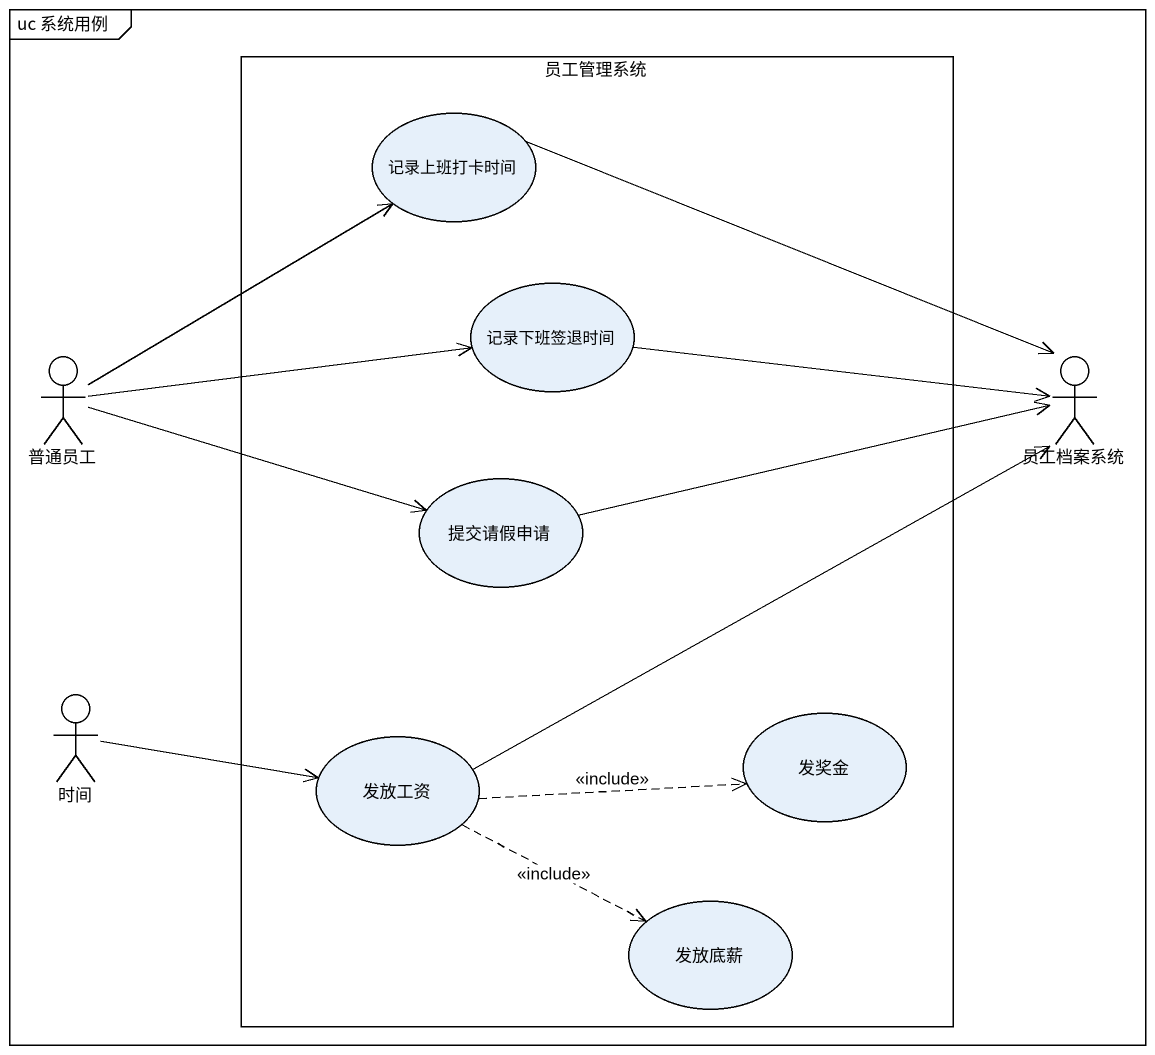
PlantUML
@startuml
mainframe uc 系统用例
rectangle 员工管理系统 {
  usecase 记录上班打卡时间
  usecase 记录下班签退时间
  usecase 提交请假申请
  usecase 发放工资
  usecase 发奖金
  usecase 发放底薪
}
actor 普通员工
actor 员工档案系统
actor 时间
记录上班打卡时间 -right-> 员工档案系统
记录下班签退时间 -right-> 员工档案系统
普通员工 -up-> 记录上班打卡时间
普通员工 -right-> 记录下班签退时间
普通员工 -right-> 提交请假申请
提交请假申请 -right-> 员工档案系统
时间 -right-> 发放工资
发放工资 -right-> 员工档案系统
发放工资 .right.> 发奖金 : <<include>>
发放工资 .right.> 发放底薪 : <<include>>
@enduml
